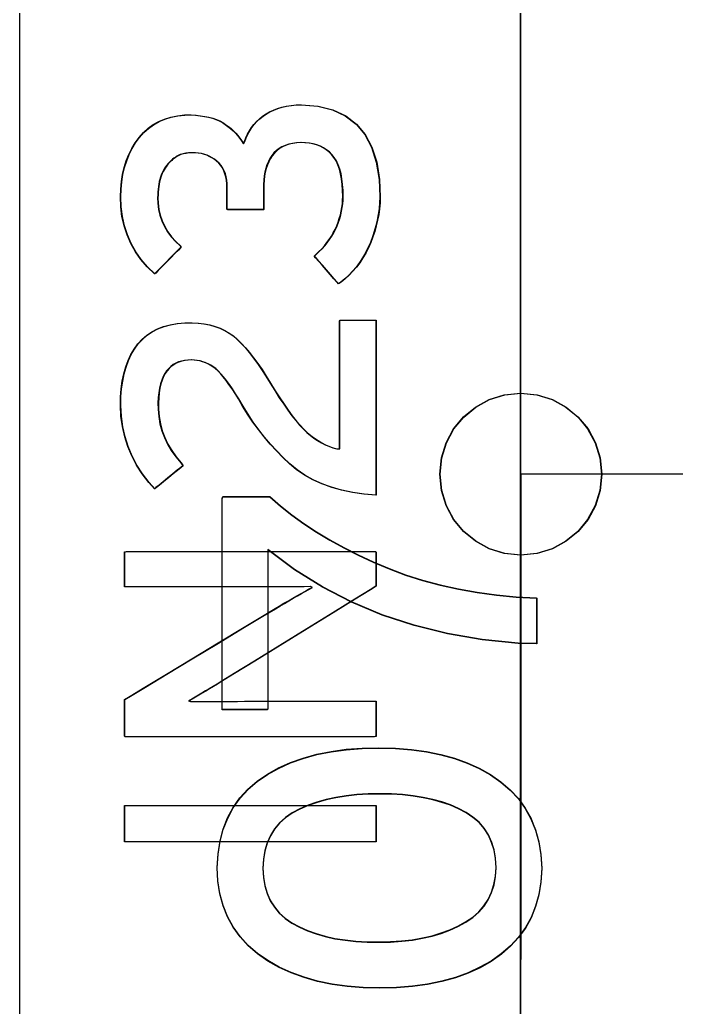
# Model space of a CAD drawing. Extents: x 1 to 47.7, y 0.2 to 35.
# Drawn here: x 34.5485 to 34.7533, y 17.871 to 18.1761 of the extents above; entities that cross this region are included whole.
import ezdxf

# ---------------------------------------------------------------- set-up
doc = ezdxf.new("R2010")
doc.units = 0
doc.header["$MEASUREMENT"] = 0
for name, color, linetype in [('5_1___24__TARGET_LEDS___12', 7, 'CONTINUOUS'), ('6_2___8__INDEPENDENT_INPUT', 7, 'CONTINUOUS'), ('6_3___8__OPTOISO_INDEPENDE', 7, 'CONTINUOUS'), ('6_4___24__OPTOISO_INDEPEND', 7, 'CONTINUOUS'), ('6_5___8__INDEPENDENT_INPUT', 7, 'CONTINUOUS'), ('6_6___8__INDEPENDENT_INPUT', 7, 'CONTINUOUS'), ('6_7___8__OPTOISO_INDEPENDE', 7, 'CONTINUOUS'), ('6_8___8__OPTOISO_INDEPENDE', 7, 'CONTINUOUS'), ('8_0_____DWG', 7, 'CONTINUOUS')]:
    doc.layers.add(name, color=color, linetype=linetype)

msp = doc.modelspace()

# ---------------------------------------------------------------- linework, layer by layer
at = {"layer": '5_1___24__TARGET_LEDS___12'}
for points in [[(34.7534, 18.03569), (34.70342, 18.03569), (34.70344, 18.33568)], [(34.7534, 17.7357), (34.70342, 17.7357), (34.70344, 18.03569)], [(34.65869, 17.92208), (34.58095, 17.92208), (34.58095, 17.93336), (34.65869, 17.93336), (34.65869, 17.92208)]]:
    msp.add_lwpolyline(points, dxfattribs=at)
for points in [[(34.63561, 18.14986), (34.64076, 18.14942), (34.6453, 18.14828), (34.64923, 18.14644), (34.65254, 18.1439), (34.65524, 18.14066), (34.65734, 18.13673), (34.65882, 18.13209), (34.65968, 18.12676), (34.65993, 18.12137), (34.65985, 18.11955), (34.65968, 18.11774), (34.65943, 18.11596), (34.6591, 18.11419), (34.65869, 18.11244), (34.6582, 18.11072), (34.65763, 18.10901), (34.65698, 18.10732), (34.65625, 18.10566), (34.65542, 18.10405), (34.65454, 18.10252), (34.65358, 18.10107), (34.65256, 18.09971), (34.65148, 18.09843), (34.65032, 18.09723), (34.6491, 18.09611), (34.64782, 18.09507), (34.647, 18.09457), (34.64653, 18.09512), (34.64567, 18.09611), (34.64454, 18.09739), (34.64329, 18.09883), (34.64204, 18.10027), (34.64091, 18.10155), (34.64005, 18.10254), (34.63958, 18.10308), (34.64009, 18.10362), (34.64104, 18.10449), (34.64193, 18.10538), (34.64276, 18.1063), (34.64353, 18.10725), (34.64425, 18.10823), (34.64491, 18.10924), (34.64552, 18.11028), (34.64607, 18.11135), (34.64656, 18.11246), (34.64699, 18.11358), (34.64737, 18.1147), (34.64769, 18.11582), (34.64795, 18.11695), (34.64816, 18.11808), (34.64831, 18.11921), (34.6484, 18.12035), (34.64844, 18.12149), (34.64841, 18.12335), (34.64829, 18.12521), (34.64808, 18.12694), (34.64778, 18.12853), (34.6474, 18.12999), (34.64692, 18.13131), (34.64636, 18.1325), (34.64571, 18.13356), (34.64497, 18.13448), (34.64418, 18.13527), (34.64333, 18.13596), (34.64241, 18.13655), (34.64141, 18.13706), (34.64035, 18.13746), (34.63922, 18.13778), (34.63802, 18.138), (34.63675, 18.13813), (34.63541, 18.13816), (34.6341, 18.13808), (34.63287, 18.1379), (34.63172, 18.13764), (34.63065, 18.13728), (34.62966, 18.13684), (34.62875, 18.1363), (34.62792, 18.13567), (34.62717, 18.13495), (34.62651, 18.13413), (34.62594, 18.13323), (34.62544, 18.13227), (34.62501, 18.13125), (34.62465, 18.13017), (34.62436, 18.12903), (34.62415, 18.12783), (34.624, 18.12658), (34.62393, 18.12526), (34.62391, 18.12444), (34.62391, 18.12399), (34.62391, 18.12319), (34.62391, 18.12213), (34.62391, 18.12096), (34.62391, 18.11979), (34.62391, 18.11874), (34.62391, 18.11793), (34.62391, 18.11749), (34.62378, 18.11744), (34.62298, 18.11744), (34.62161, 18.11744), (34.61989, 18.11744), (34.618, 18.11744), (34.61614, 18.11744), (34.6145, 18.11744), (34.61327, 18.11744), (34.61266, 18.11744), (34.61263, 18.11757), (34.61263, 18.11812), (34.61263, 18.119), (34.61263, 18.12008), (34.61263, 18.12125), (34.61263, 18.12239), (34.61263, 18.12337), (34.61263, 18.12407), (34.61263, 18.12438), (34.6126, 18.1254), (34.61249, 18.12652), (34.6123, 18.12758), (34.61202, 18.12856), (34.61166, 18.12947), (34.61122, 18.13032), (34.6107, 18.1311), (34.6101, 18.13181), (34.60942, 18.13245), (34.60871, 18.133), (34.60797, 18.13348), (34.60719, 18.1339), (34.60638, 18.13425), (34.60553, 18.13454), (34.60465, 18.13476), (34.60373, 18.13492), (34.60278, 18.13501), (34.60189, 18.13503), (34.6015, 18.13502), (34.60111, 18.135), (34.60071, 18.13496), (34.60031, 18.13491), (34.5999, 18.13485), (34.59949, 18.13478), (34.59907, 18.13469), (34.59865, 18.13458), (34.59822, 18.13445), (34.5978, 18.13427), (34.59739, 18.13406), (34.59698, 18.13383), (34.59658, 18.13358), (34.5962, 18.1333), (34.59582, 18.13301), (34.59546, 18.13268), (34.5951, 18.13234), (34.59474, 18.13197), (34.59438, 18.13158), (34.59403, 18.13116), (34.59369, 18.13072), (34.59338, 18.13024), (34.59308, 18.12974), (34.59279, 18.12921), (34.59253, 18.12866), (34.59228, 18.12808), (34.59205, 18.12746), (34.59186, 18.12679), (34.59169, 18.12608), (34.59155, 18.12534), (34.59143, 18.12456), (34.59133, 18.12375), (34.59127, 18.1229), (34.59122, 18.12202), (34.5912, 18.12109), (34.59126, 18.11943), (34.5915, 18.11754), (34.59192, 18.11571), (34.59252, 18.11395), (34.5933, 18.11226), (34.59427, 18.11063), (34.59541, 18.10906), (34.59673, 18.10756), (34.59823, 18.10613), (34.59824, 18.10571), (34.59752, 18.10498), (34.59644, 18.10388), (34.59513, 18.10255), (34.59374, 18.10114), (34.59242, 18.0998), (34.59129, 18.09865), (34.59051, 18.09786), (34.59022, 18.09757), (34.588, 18.09974), (34.58604, 18.10203), (34.58435, 18.10444), (34.58292, 18.10698), (34.58175, 18.10963), (34.58084, 18.11241), (34.5802, 18.1153), (34.57981, 18.11832), (34.5797, 18.12135), (34.57979, 18.12377), (34.58002, 18.12609), (34.58038, 18.12832), (34.58088, 18.13046), (34.58153, 18.13251), (34.58231, 18.13445), (34.58323, 18.13631), (34.58428, 18.13807), (34.58548, 18.13974), (34.58682, 18.14125), (34.58827, 18.14257), (34.58984, 18.14371), (34.59154, 18.14467), (34.59335, 18.14545), (34.59529, 18.14604), (34.59734, 18.14646), (34.59952, 18.14669), (34.60148, 18.14672), (34.60296, 18.14663), (34.60437, 18.14648), (34.60571, 18.14627), (34.60696, 18.146), (34.60814, 18.14568), (34.60925, 18.1453), (34.61028, 18.14486), (34.61123, 18.14436), (34.61212, 18.14379), (34.61297, 18.14317), (34.61377, 18.14252), (34.61453, 18.14183), (34.61524, 18.1411), (34.61591, 18.14034), (34.61654, 18.13954), (34.61712, 18.13871), (34.61765, 18.13784), (34.61805, 18.13846), (34.61848, 18.13964), (34.61899, 18.14076), (34.61957, 18.14182), (34.62024, 18.14283), (34.62098, 18.14378), (34.6218, 18.14467), (34.6227, 18.14551), (34.62369, 18.1463), (34.62472, 18.14702), (34.62582, 18.14767), (34.627, 18.14823), (34.62825, 18.14871), (34.62957, 18.14911), (34.63097, 18.14942), (34.63244, 18.14965), (34.63399, 18.1498)], [(34.65869, 18.02923), (34.65496, 18.02955), (34.65142, 18.03006), (34.64808, 18.03076), (34.64492, 18.03165), (34.64195, 18.03272), (34.63918, 18.03399), (34.63659, 18.03544), (34.63419, 18.03708), (34.63199, 18.03891), (34.62992, 18.04086), (34.62792, 18.04289), (34.62599, 18.045), (34.62414, 18.04719), (34.62237, 18.04946), (34.62067, 18.05182), (34.61904, 18.05425), (34.61749, 18.05677), (34.6162, 18.05896), (34.61519, 18.06059), (34.61422, 18.06208), (34.61328, 18.06345), (34.61237, 18.06468), (34.61149, 18.06579), (34.61064, 18.06677), (34.60983, 18.06761), (34.60905, 18.06833), (34.60828, 18.0689), (34.60749, 18.06939), (34.60669, 18.06981), (34.60588, 18.07017), (34.60505, 18.07047), (34.60421, 18.0707), (34.60336, 18.07087), (34.60249, 18.07097), (34.60161, 18.07101), (34.60056, 18.07098), (34.59955, 18.07086), (34.59859, 18.07066), (34.59769, 18.07037), (34.59685, 18.07), (34.59606, 18.06954), (34.59532, 18.069), (34.59464, 18.06838), (34.59401, 18.06766), (34.59342, 18.06681), (34.5929, 18.06585), (34.59246, 18.06478), (34.59209, 18.06359), (34.59179, 18.06229), (34.59156, 18.06088), (34.59141, 18.05935), (34.59132, 18.05771), (34.59133, 18.05579), (34.59154, 18.05351), (34.59194, 18.0513), (34.59253, 18.04914), (34.5933, 18.04703), (34.59427, 18.04499), (34.59544, 18.043), (34.59679, 18.04107), (34.59833, 18.03919), (34.59898, 18.03829), (34.59834, 18.03778), (34.59727, 18.0369), (34.5959, 18.03579), (34.5944, 18.03457), (34.59293, 18.03337), (34.59164, 18.03233), (34.59069, 18.03156), (34.59024, 18.03119), (34.58848, 18.03315), (34.58646, 18.03578), (34.58471, 18.0385), (34.58322, 18.04133), (34.58199, 18.04425), (34.58103, 18.04727), (34.58032, 18.05039), (34.57988, 18.0536), (34.5797, 18.05692), (34.57976, 18.05957), (34.57996, 18.06208), (34.58029, 18.06447), (34.58076, 18.06672), (34.58135, 18.06883), (34.58208, 18.07081), (34.58294, 18.07266), (34.58393, 18.07437), (34.58507, 18.07596), (34.58639, 18.07738), (34.58785, 18.07862), (34.58945, 18.0797), (34.59119, 18.0806), (34.59307, 18.08132), (34.5951, 18.08187), (34.59727, 18.08225), (34.59958, 18.08246), (34.6018, 18.08249), (34.60369, 18.08238), (34.6055, 18.08216), (34.60723, 18.08182), (34.60886, 18.08137), (34.61041, 18.0808), (34.61187, 18.08012), (34.61324, 18.07933), (34.61453, 18.07842), (34.61575, 18.07736), (34.61698, 18.07614), (34.61823, 18.0748), (34.61949, 18.07331), (34.62077, 18.07169), (34.62206, 18.06993), (34.62337, 18.06804), (34.62469, 18.06601), (34.62603, 18.06384), (34.62745, 18.06152), (34.62883, 18.05934), (34.63018, 18.05732), (34.63148, 18.05547), (34.63273, 18.05377), (34.63395, 18.05224), (34.63512, 18.05088), (34.63624, 18.04967), (34.63733, 18.04862), (34.63843, 18.04769), (34.63954, 18.04685), (34.64068, 18.04609), (34.64183, 18.04541), (34.64299, 18.04482), (34.64418, 18.04431), (34.64537, 18.04389), (34.64659, 18.04355), (34.64741, 18.04354), (34.64741, 18.04586), (34.64741, 18.05033), (34.64741, 18.05626), (34.64741, 18.06294), (34.64741, 18.06966), (34.64741, 18.07571), (34.64741, 18.08038), (34.64741, 18.08297), (34.64754, 18.08327), (34.64834, 18.08327), (34.64972, 18.08327), (34.65146, 18.08327), (34.65337, 18.08327), (34.65525, 18.08327), (34.65689, 18.08327), (34.6581, 18.08327), (34.65867, 18.08327), (34.65869, 18.08207), (34.65869, 18.07751), (34.65869, 18.07046), (34.65869, 18.06185), (34.65869, 18.05267), (34.65869, 18.04385), (34.65869, 18.03637), (34.65869, 18.03117)], [(34.70342, 18.0607), (34.70846, 18.06019), (34.71315, 18.05874), (34.7174, 18.05643), (34.7211, 18.05338), (34.72415, 18.04968), (34.72646, 18.04543), (34.72791, 18.04075), (34.72842, 18.03572), (34.72791, 18.03067), (34.72646, 18.02597), (34.72415, 18.02172), (34.7211, 18.01802), (34.7174, 18.01497), (34.71315, 18.01267), (34.70846, 18.01121), (34.70342, 18.01071), (34.69838, 18.01121), (34.69369, 18.01267), (34.68945, 18.01497), (34.68575, 18.01802), (34.68269, 18.02172), (34.68039, 18.02597), (34.67893, 18.03067), (34.67843, 18.03572), (34.67893, 18.04075), (34.68039, 18.04543), (34.68269, 18.04968), (34.68575, 18.05338), (34.68945, 18.05643), (34.69369, 18.05874), (34.69838, 18.06019)], [(34.65869, 18.00107), (34.65691, 17.99998), (34.65217, 17.99705), (34.64533, 17.99285), (34.6373, 17.9879), (34.62895, 17.98277), (34.62118, 17.97798), (34.61485, 17.97408), (34.61086, 17.97163), (34.60958, 17.97084), (34.60836, 17.97011), (34.60717, 17.9694), (34.60602, 17.96872), (34.6049, 17.96806), (34.60382, 17.96742), (34.60278, 17.96681), (34.60177, 17.96622), (34.60079, 17.96566), (34.60142, 17.96543), (34.60329, 17.96543), (34.60522, 17.96543), (34.60721, 17.96544), (34.60926, 17.96545), (34.61137, 17.96547), (34.61353, 17.96548), (34.61576, 17.96551), (34.61805, 17.96553), (34.61947, 17.96554), (34.62309, 17.96554), (34.62854, 17.96554), (34.63508, 17.96554), (34.64199, 17.96554), (34.64853, 17.96554), (34.65398, 17.96554), (34.6576, 17.96554), (34.65869, 17.96553), (34.65869, 17.96502), (34.65869, 17.96387), (34.65869, 17.96229), (34.65869, 17.96046), (34.65869, 17.95859), (34.65869, 17.95688), (34.65869, 17.95552), (34.65869, 17.95471), (34.65815, 17.95458), (34.65311, 17.95458), (34.64394, 17.95458), (34.63206, 17.95458), (34.61886, 17.95458), (34.60577, 17.95458), (34.59419, 17.95458), (34.58552, 17.95458), (34.58119, 17.95458), (34.58095, 17.9548), (34.58095, 17.95574), (34.58095, 17.95723), (34.58095, 17.95907), (34.58095, 17.96104), (34.58095, 17.96294), (34.58095, 17.96455), (34.58095, 17.96567), (34.58095, 17.96609), (34.58268, 17.96714), (34.5873, 17.96992), (34.59395, 17.97393), (34.60176, 17.97865), (34.60989, 17.98354), (34.61746, 17.98811), (34.62362, 17.99182), (34.6275, 17.99416), (34.62883, 17.99496), (34.63027, 17.9958), (34.63166, 17.99661), (34.633, 17.99738), (34.63429, 17.99812), (34.63554, 17.99882), (34.63673, 17.99949), (34.63787, 18.00012), (34.63896, 18.00072), (34.63834, 18.00096), (34.63642, 18.00093), (34.63443, 18.00091), (34.6324, 18.0009), (34.63031, 18.00088), (34.62816, 18.00087), (34.62596, 18.00087), (34.62371, 18.00086), (34.6214, 18.00086), (34.61998, 18.00086), (34.61638, 18.00086), (34.61096, 18.00086), (34.60444, 18.00086), (34.59757, 18.00086), (34.59106, 18.00086), (34.58564, 18.00086), (34.58203, 18.00086), (34.58095, 18.00087), (34.58095, 18.00138), (34.58095, 18.00252), (34.58095, 18.00411), (34.58095, 18.00593), (34.58095, 18.0078), (34.58095, 18.00951), (34.58095, 18.01087), (34.58095, 18.01167), (34.58149, 18.01181), (34.58653, 18.01181), (34.5957, 18.01181), (34.60758, 18.01181), (34.62077, 18.01181), (34.63387, 18.01181), (34.64545, 18.01181), (34.65411, 18.01181), (34.65845, 18.01181), (34.65869, 18.0116), (34.65869, 18.01072), (34.65869, 18.00933), (34.65869, 18.00762), (34.65869, 18.00578), (34.65869, 18.00401), (34.65869, 18.00251), (34.65869, 18.00146)]]:
    msp.add_lwpolyline(points, close=True, dxfattribs=at)
at = {"layer": '6_2___8__INDEPENDENT_INPUT'}
for points in [[(34.62579, 18.02882), (34.62911, 18.02595), (34.63262, 18.02318), (34.63632, 18.02051), (34.64022, 18.01794), (34.64432, 18.01546), (34.6486, 18.01309), (34.65309, 18.01081), (34.65776, 18.00862), (34.66265, 18.00654), (34.66773, 18.00464), (34.673, 18.00296), (34.67844, 18.0015), (34.68405, 18.00026), (34.68984, 17.99923), (34.6958, 17.99843), (34.70194, 17.99784), (34.70825, 17.99746), (34.70825, 17.99692), (34.70825, 17.99547), (34.70825, 17.9934), (34.70825, 17.99098), (34.70825, 17.98849), (34.70825, 17.9862), (34.70825, 17.98441), (34.70825, 17.98338), (34.70254, 17.98353), (34.69141, 17.98466), (34.68071, 17.98649), (34.67041, 17.98904), (34.66054, 17.99229), (34.65107, 17.99625), (34.64202, 18.00092), (34.63339, 18.00631), (34.62518, 18.0124), (34.62518, 18.01051), (34.62518, 18.00549), (34.62518, 17.9983), (34.62518, 17.9899), (34.62518, 17.98126), (34.62518, 17.97335), (34.62518, 17.96712), (34.62518, 17.96355), (34.62504, 17.96305), (34.62401, 17.96305), (34.62223, 17.96305), (34.61997, 17.96305), (34.6175, 17.96305), (34.6151, 17.96305), (34.61305, 17.96305), (34.61161, 17.96305), (34.61107, 17.96305), (34.61107, 17.96557), (34.61107, 17.97226), (34.61107, 17.98185), (34.61107, 17.99304), (34.61107, 18.00455), (34.61107, 18.0151), (34.61107, 18.0234), (34.61107, 18.02817), (34.61122, 18.02882), (34.61228, 18.02882), (34.61414, 18.02882), (34.6165, 18.02882), (34.61908, 18.02882), (34.62158, 18.02882), (34.62373, 18.02882), (34.62522, 18.02882)], [(34.65949, 17.95121), (34.66464, 17.95108), (34.66955, 17.95069), (34.67422, 17.95004), (34.67865, 17.94913), (34.68284, 17.94796), (34.68679, 17.94653), (34.69051, 17.94484), (34.69399, 17.94289), (34.69722, 17.94067), (34.7001, 17.9382), (34.70261, 17.93548), (34.70474, 17.93251), (34.7065, 17.92929), (34.70789, 17.92583), (34.7089, 17.92212), (34.70954, 17.91816), (34.70981, 17.91395), (34.70955, 17.9098), (34.70891, 17.90588), (34.70791, 17.90221), (34.70653, 17.89878), (34.70479, 17.8956), (34.70267, 17.89266), (34.70019, 17.88996), (34.69734, 17.8875), (34.69416, 17.88529), (34.69073, 17.88334), (34.68706, 17.88165), (34.68313, 17.88022), (34.67896, 17.87905), (34.67454, 17.87814), (34.66986, 17.87749), (34.66494, 17.8771), (34.65976, 17.87697), (34.6546, 17.8771), (34.64968, 17.87749), (34.645, 17.87815), (34.64056, 17.87908), (34.63636, 17.88026), (34.6324, 17.88171), (34.62868, 17.88342), (34.6252, 17.8854), (34.62196, 17.88764), (34.61907, 17.89012), (34.61656, 17.89285), (34.61444, 17.89581), (34.61269, 17.89901), (34.61132, 17.90246), (34.61034, 17.90614), (34.60973, 17.91006), (34.60951, 17.91423), (34.60976, 17.91843), (34.61038, 17.92238), (34.61136, 17.92608), (34.61272, 17.92953), (34.61445, 17.93273), (34.61655, 17.93567), (34.61902, 17.93837), (34.62186, 17.94082), (34.62504, 17.94301), (34.62848, 17.94493), (34.63217, 17.94659), (34.6361, 17.94801), (34.64028, 17.94916), (34.64471, 17.95006), (34.64939, 17.9507), (34.65432, 17.95108)], [(34.65976, 17.93698), (34.65614, 17.93691), (34.65268, 17.93669), (34.64936, 17.93633), (34.6462, 17.93582), (34.6432, 17.93517), (34.64034, 17.93436), (34.63764, 17.93342), (34.63509, 17.93232), (34.63271, 17.93106), (34.63061, 17.9296), (34.62878, 17.92795), (34.62722, 17.9261), (34.62595, 17.92405), (34.62495, 17.92182), (34.62423, 17.91939), (34.62378, 17.91677), (34.62362, 17.91395), (34.62378, 17.91119), (34.62422, 17.90861), (34.62493, 17.90622), (34.62592, 17.90402), (34.62718, 17.90201), (34.62871, 17.90018), (34.63052, 17.89855), (34.63259, 17.89711), (34.63492, 17.89584), (34.63742, 17.89473), (34.64009, 17.89376), (34.64291, 17.89295), (34.6459, 17.89229), (34.64905, 17.89179), (34.65237, 17.89144), (34.65585, 17.89124), (34.65949, 17.89119), (34.66309, 17.89127), (34.66653, 17.8915), (34.66982, 17.89188), (34.67295, 17.89242), (34.67593, 17.89311), (34.67875, 17.89395), (34.68141, 17.89494), (34.68392, 17.89609), (34.68631, 17.89737), (34.68848, 17.89883), (34.69037, 17.90048), (34.69198, 17.9023), (34.6933, 17.90432), (34.69433, 17.90652), (34.69507, 17.9089), (34.69553, 17.91147), (34.69571, 17.91423), (34.69554, 17.91704), (34.69508, 17.91965), (34.69435, 17.92207), (34.69333, 17.92429), (34.69203, 17.92632), (34.69044, 17.92815), (34.68858, 17.92978), (34.68643, 17.93121), (34.68407, 17.93244), (34.68159, 17.93351), (34.67895, 17.93443), (34.67615, 17.93521), (34.6732, 17.93585), (34.67008, 17.93635), (34.6668, 17.9367), (34.66336, 17.93691)]]:
    msp.add_lwpolyline(points, close=True, dxfattribs=at)
at = {"layer": '6_3___8__OPTOISO_INDEPENDE'}
for points in [[(34.62579, 18.02882), (34.62911, 18.02595), (34.63262, 18.02318), (34.63632, 18.02051), (34.64022, 18.01794), (34.64432, 18.01546), (34.6486, 18.01309), (34.65309, 18.01081), (34.65776, 18.00862), (34.66265, 18.00654), (34.66773, 18.00464), (34.673, 18.00296), (34.67844, 18.0015), (34.68405, 18.00026), (34.68984, 17.99923), (34.6958, 17.99843), (34.70194, 17.99784), (34.70825, 17.99746), (34.70825, 17.99692), (34.70825, 17.99547), (34.70825, 17.9934), (34.70825, 17.99098), (34.70825, 17.98849), (34.70825, 17.9862), (34.70825, 17.98441), (34.70825, 17.98338), (34.70254, 17.98353), (34.69141, 17.98466), (34.68071, 17.98649), (34.67041, 17.98904), (34.66054, 17.99229), (34.65107, 17.99625), (34.64202, 18.00092), (34.63339, 18.00631), (34.62518, 18.0124), (34.62518, 18.01051), (34.62518, 18.00549), (34.62518, 17.9983), (34.62518, 17.9899), (34.62518, 17.98126), (34.62518, 17.97335), (34.62518, 17.96712), (34.62518, 17.96355), (34.62504, 17.96305), (34.62401, 17.96305), (34.62223, 17.96305), (34.61997, 17.96305), (34.6175, 17.96305), (34.6151, 17.96305), (34.61305, 17.96305), (34.61161, 17.96305), (34.61107, 17.96305), (34.61107, 17.96557), (34.61107, 17.97226), (34.61107, 17.98185), (34.61107, 17.99304), (34.61107, 18.00455), (34.61107, 18.0151), (34.61107, 18.0234), (34.61107, 18.02817), (34.61122, 18.02882), (34.61228, 18.02882), (34.61414, 18.02882), (34.6165, 18.02882), (34.61908, 18.02882), (34.62158, 18.02882), (34.62373, 18.02882), (34.62522, 18.02882)], [(34.65949, 17.95121), (34.66464, 17.95108), (34.66955, 17.95069), (34.67422, 17.95004), (34.67865, 17.94913), (34.68284, 17.94796), (34.68679, 17.94653), (34.69051, 17.94484), (34.69399, 17.94289), (34.69722, 17.94067), (34.7001, 17.9382), (34.70261, 17.93548), (34.70474, 17.93251), (34.7065, 17.92929), (34.70789, 17.92583), (34.7089, 17.92212), (34.70954, 17.91816), (34.70981, 17.91395), (34.70955, 17.9098), (34.70891, 17.90588), (34.70791, 17.90221), (34.70653, 17.89878), (34.70479, 17.8956), (34.70267, 17.89266), (34.70019, 17.88996), (34.69734, 17.8875), (34.69416, 17.88529), (34.69073, 17.88334), (34.68706, 17.88165), (34.68313, 17.88022), (34.67896, 17.87905), (34.67454, 17.87814), (34.66986, 17.87749), (34.66494, 17.8771), (34.65976, 17.87697), (34.6546, 17.8771), (34.64968, 17.87749), (34.645, 17.87815), (34.64056, 17.87908), (34.63636, 17.88026), (34.6324, 17.88171), (34.62868, 17.88342), (34.6252, 17.8854), (34.62196, 17.88764), (34.61907, 17.89012), (34.61656, 17.89285), (34.61444, 17.89581), (34.61269, 17.89901), (34.61132, 17.90246), (34.61034, 17.90614), (34.60973, 17.91006), (34.60951, 17.91423), (34.60976, 17.91843), (34.61038, 17.92238), (34.61136, 17.92608), (34.61272, 17.92953), (34.61445, 17.93273), (34.61655, 17.93567), (34.61902, 17.93837), (34.62186, 17.94082), (34.62504, 17.94301), (34.62848, 17.94493), (34.63217, 17.94659), (34.6361, 17.94801), (34.64028, 17.94916), (34.64471, 17.95006), (34.64939, 17.9507), (34.65432, 17.95108)], [(34.65976, 17.93698), (34.65614, 17.93691), (34.65268, 17.93669), (34.64936, 17.93633), (34.6462, 17.93582), (34.6432, 17.93517), (34.64034, 17.93436), (34.63764, 17.93342), (34.63509, 17.93232), (34.63271, 17.93106), (34.63061, 17.9296), (34.62878, 17.92795), (34.62722, 17.9261), (34.62595, 17.92405), (34.62495, 17.92182), (34.62423, 17.91939), (34.62378, 17.91677), (34.62362, 17.91395), (34.62378, 17.91119), (34.62422, 17.90861), (34.62493, 17.90622), (34.62592, 17.90402), (34.62718, 17.90201), (34.62871, 17.90018), (34.63052, 17.89855), (34.63259, 17.89711), (34.63492, 17.89584), (34.63742, 17.89473), (34.64009, 17.89376), (34.64291, 17.89295), (34.6459, 17.89229), (34.64905, 17.89179), (34.65237, 17.89144), (34.65585, 17.89124), (34.65949, 17.89119), (34.66309, 17.89127), (34.66653, 17.8915), (34.66982, 17.89188), (34.67295, 17.89242), (34.67593, 17.89311), (34.67875, 17.89395), (34.68141, 17.89494), (34.68392, 17.89609), (34.68631, 17.89737), (34.68848, 17.89883), (34.69037, 17.90048), (34.69198, 17.9023), (34.6933, 17.90432), (34.69433, 17.90652), (34.69507, 17.9089), (34.69553, 17.91147), (34.69571, 17.91423), (34.69554, 17.91704), (34.69508, 17.91965), (34.69435, 17.92207), (34.69333, 17.92429), (34.69203, 17.92632), (34.69044, 17.92815), (34.68858, 17.92978), (34.68643, 17.93121), (34.68407, 17.93244), (34.68159, 17.93351), (34.67895, 17.93443), (34.67615, 17.93521), (34.6732, 17.93585), (34.67008, 17.93635), (34.6668, 17.9367), (34.66336, 17.93691)]]:
    msp.add_lwpolyline(points, close=True, dxfattribs=at)
at = {"layer": '6_4___24__OPTOISO_INDEPEND'}
for points in [[(34.75327, 18.0357), (34.70329, 18.0357), (34.70331, 18.3357)], [(34.75327, 17.73571), (34.70329, 17.73571), (34.70331, 18.0357)], [(34.65857, 17.92209), (34.58082, 17.92209), (34.58082, 17.93338), (34.65857, 17.93338), (34.65857, 17.92209)]]:
    msp.add_lwpolyline(points, dxfattribs=at)
for points in [[(34.63548, 18.14988), (34.64064, 18.14943), (34.64518, 18.14829), (34.6491, 18.14645), (34.65242, 18.14391), (34.65512, 18.14068), (34.65721, 18.13674), (34.65869, 18.13211), (34.65956, 18.12678), (34.65981, 18.12139), (34.65972, 18.11956), (34.65955, 18.11776), (34.65931, 18.11597), (34.65898, 18.1142), (34.65857, 18.11246), (34.65808, 18.11073), (34.65751, 18.10902), (34.65686, 18.10734), (34.65612, 18.10567), (34.6553, 18.10406), (34.65442, 18.10253), (34.65346, 18.10109), (34.65244, 18.09972), (34.65135, 18.09844), (34.6502, 18.09724), (34.64898, 18.09612), (34.6477, 18.09509), (34.64688, 18.09459), (34.64641, 18.09513), (34.64554, 18.09612), (34.64442, 18.09741), (34.64317, 18.09884), (34.64191, 18.10028), (34.64079, 18.10157), (34.63993, 18.10256), (34.63946, 18.1031), (34.63997, 18.10364), (34.64091, 18.1045), (34.6418, 18.10539), (34.64263, 18.10631), (34.64341, 18.10726), (34.64413, 18.10824), (34.64479, 18.10925), (34.64539, 18.11029), (34.64594, 18.11136), (34.64644, 18.11247), (34.64687, 18.11359), (34.64725, 18.11471), (34.64757, 18.11584), (34.64783, 18.11697), (34.64804, 18.1181), (34.64819, 18.11923), (34.64828, 18.12036), (34.64831, 18.1215), (34.64828, 18.12337), (34.64816, 18.12523), (34.64796, 18.12695), (34.64766, 18.12855), (34.64727, 18.13), (34.6468, 18.13133), (34.64624, 18.13252), (34.64558, 18.13357), (34.64484, 18.13449), (34.64406, 18.13528), (34.64321, 18.13597), (34.64228, 18.13657), (34.64129, 18.13707), (34.64023, 18.13748), (34.6391, 18.13779), (34.6379, 18.13801), (34.63663, 18.13814), (34.63529, 18.13817), (34.63398, 18.13809), (34.63275, 18.13792), (34.6316, 18.13765), (34.63052, 18.1373), (34.62953, 18.13685), (34.62863, 18.13631), (34.6278, 18.13568), (34.62705, 18.13496), (34.62638, 18.13415), (34.62581, 18.13324), (34.62532, 18.13228), (34.62489, 18.13126), (34.62453, 18.13018), (34.62424, 18.12904), (34.62403, 18.12785), (34.62388, 18.12659), (34.6238, 18.12528), (34.62379, 18.12445), (34.62379, 18.12401), (34.62379, 18.1232), (34.62379, 18.12215), (34.62379, 18.12098), (34.62379, 18.1198), (34.62379, 18.11875), (34.62379, 18.11794), (34.62379, 18.1175), (34.62366, 18.11745), (34.62285, 18.11745), (34.62149, 18.11745), (34.61977, 18.11745), (34.61788, 18.11745), (34.61601, 18.11745), (34.61437, 18.11745), (34.61315, 18.11745), (34.61254, 18.11745), (34.61251, 18.11758), (34.61251, 18.11813), (34.61251, 18.11901), (34.61251, 18.12009), (34.61251, 18.12126), (34.61251, 18.1224), (34.61251, 18.12338), (34.61251, 18.12409), (34.61251, 18.1244), (34.61248, 18.12542), (34.61237, 18.12654), (34.61217, 18.12759), (34.6119, 18.12857), (34.61154, 18.12949), (34.6111, 18.13033), (34.61058, 18.13111), (34.60998, 18.13182), (34.60929, 18.13246), (34.60859, 18.13301), (34.60785, 18.13349), (34.60707, 18.13391), (34.60626, 18.13427), (34.60541, 18.13455), (34.60453, 18.13477), (34.60361, 18.13493), (34.60266, 18.13502), (34.60177, 18.13504), (34.60138, 18.13503), (34.60099, 18.13501), (34.60059, 18.13498), (34.60019, 18.13493), (34.59978, 18.13487), (34.59937, 18.13479), (34.59895, 18.1347), (34.59853, 18.1346), (34.5981, 18.13447), (34.59768, 18.13428), (34.59726, 18.13408), (34.59686, 18.13385), (34.59646, 18.13359), (34.59608, 18.13332), (34.5957, 18.13302), (34.59533, 18.1327), (34.59498, 18.13235), (34.59462, 18.13199), (34.59425, 18.1316), (34.5939, 18.13118), (34.59357, 18.13073), (34.59325, 18.13026), (34.59296, 18.12976), (34.59267, 18.12923), (34.59241, 18.12867), (34.59216, 18.12809), (34.59193, 18.12747), (34.59174, 18.1268), (34.59157, 18.1261), (34.59143, 18.12536), (34.59131, 18.12458), (34.59121, 18.12376), (34.59114, 18.12291), (34.5911, 18.12203), (34.59108, 18.12111), (34.59114, 18.11944), (34.59138, 18.11755), (34.5918, 18.11572), (34.5924, 18.11396), (34.59318, 18.11227), (34.59414, 18.11064), (34.59528, 18.10908), (34.5966, 18.10758), (34.59811, 18.10614), (34.59812, 18.10572), (34.5974, 18.10499), (34.59632, 18.10389), (34.59501, 18.10257), (34.59362, 18.10116), (34.5923, 18.09981), (34.59117, 18.09867), (34.59039, 18.09788), (34.5901, 18.09758), (34.58788, 18.09975), (34.58592, 18.10205), (34.58423, 18.10446), (34.58279, 18.10699), (34.58162, 18.10965), (34.58072, 18.11242), (34.58007, 18.11532), (34.57969, 18.11833), (34.57958, 18.12137), (34.57967, 18.12378), (34.57989, 18.12611), (34.58026, 18.12834), (34.58076, 18.13048), (34.5814, 18.13252), (34.58218, 18.13447), (34.5831, 18.13632), (34.58416, 18.13809), (34.58536, 18.13975), (34.5867, 18.14126), (34.58815, 18.14258), (34.58972, 18.14372), (34.59142, 18.14468), (34.59323, 18.14546), (34.59516, 18.14606), (34.59722, 18.14647), (34.5994, 18.1467), (34.60135, 18.14673), (34.60284, 18.14664), (34.60425, 18.14649), (34.60558, 18.14628), (34.60684, 18.14602), (34.60802, 18.14569), (34.60913, 18.14531), (34.61015, 18.14487), (34.61111, 18.14437), (34.612, 18.1438), (34.61284, 18.14318), (34.61365, 18.14253), (34.61441, 18.14184), (34.61512, 18.14112), (34.61579, 18.14036), (34.61641, 18.13956), (34.617, 18.13873), (34.61753, 18.13786), (34.61793, 18.13848), (34.61836, 18.13965), (34.61886, 18.14077), (34.61945, 18.14184), (34.62011, 18.14284), (34.62085, 18.14379), (34.62167, 18.14469), (34.62257, 18.14553), (34.62355, 18.14631), (34.62459, 18.14704), (34.62569, 18.14768), (34.62687, 18.14824), (34.62813, 18.14872), (34.62945, 18.14912), (34.63085, 18.14943), (34.63232, 18.14966), (34.63387, 18.14981)], [(34.65857, 18.02924), (34.65484, 18.02957), (34.6513, 18.03008), (34.64796, 18.03078), (34.6448, 18.03166), (34.64183, 18.03274), (34.63906, 18.034), (34.63647, 18.03545), (34.63407, 18.03709), (34.63187, 18.03892), (34.62979, 18.04087), (34.62779, 18.0429), (34.62587, 18.04501), (34.62402, 18.04721), (34.62225, 18.04948), (34.62055, 18.05183), (34.61892, 18.05427), (34.61737, 18.05678), (34.61608, 18.05898), (34.61507, 18.0606), (34.6141, 18.06209), (34.61315, 18.06346), (34.61224, 18.0647), (34.61137, 18.0658), (34.61052, 18.06678), (34.60971, 18.06763), (34.60892, 18.06835), (34.60815, 18.06892), (34.60737, 18.0694), (34.60657, 18.06983), (34.60576, 18.07019), (34.60493, 18.07048), (34.60409, 18.07071), (34.60324, 18.07088), (34.60237, 18.07098), (34.60149, 18.07102), (34.60044, 18.07099), (34.59943, 18.07087), (34.59847, 18.07067), (34.59757, 18.07039), (34.59672, 18.07001), (34.59593, 18.06956), (34.5952, 18.06902), (34.59451, 18.06839), (34.59388, 18.06768), (34.5933, 18.06683), (34.59278, 18.06587), (34.59234, 18.06479), (34.59197, 18.06361), (34.59167, 18.06231), (34.59144, 18.06089), (34.59129, 18.05937), (34.5912, 18.05773), (34.59121, 18.0558), (34.59142, 18.05353), (34.59182, 18.05131), (34.5924, 18.04915), (34.59318, 18.04705), (34.59415, 18.045), (34.59531, 18.04301), (34.59667, 18.04108), (34.59821, 18.03921), (34.59886, 18.03831), (34.59822, 18.03779), (34.59714, 18.03692), (34.59578, 18.0358), (34.59428, 18.03459), (34.59281, 18.03339), (34.59152, 18.03234), (34.59057, 18.03157), (34.59012, 18.0312), (34.58835, 18.03316), (34.58634, 18.03579), (34.58459, 18.03852), (34.5831, 18.04134), (34.58187, 18.04426), (34.5809, 18.04728), (34.5802, 18.0504), (34.57976, 18.05362), (34.57958, 18.05693), (34.57964, 18.05958), (34.57984, 18.0621), (34.58017, 18.06448), (34.58063, 18.06673), (34.58123, 18.06884), (34.58196, 18.07083), (34.58282, 18.07267), (34.58381, 18.07439), (34.58495, 18.07597), (34.58627, 18.07739), (34.58772, 18.07864), (34.58932, 18.07971), (34.59107, 18.08061), (34.59295, 18.08133), (34.59498, 18.08189), (34.59715, 18.08227), (34.59946, 18.08247), (34.60167, 18.0825), (34.60357, 18.08239), (34.60538, 18.08217), (34.60711, 18.08183), (34.60874, 18.08138), (34.61029, 18.08082), (34.61175, 18.08014), (34.61312, 18.07934), (34.61441, 18.07843), (34.61563, 18.07737), (34.61686, 18.07616), (34.61811, 18.07481), (34.61937, 18.07332), (34.62064, 18.0717), (34.62194, 18.06995), (34.62325, 18.06805), (34.62457, 18.06602), (34.62591, 18.06385), (34.62733, 18.06153), (34.62871, 18.05935), (34.63006, 18.05734), (34.63135, 18.05548), (34.63261, 18.05379), (34.63382, 18.05226), (34.63499, 18.05089), (34.63612, 18.04968), (34.63721, 18.04864), (34.63831, 18.04771), (34.63942, 18.04686), (34.64055, 18.0461), (34.6417, 18.04542), (34.64287, 18.04483), (34.64405, 18.04433), (34.64525, 18.0439), (34.64646, 18.04357), (34.64728, 18.04356), (34.64728, 18.04587), (34.64728, 18.05035), (34.64728, 18.05628), (34.64728, 18.06296), (34.64728, 18.06967), (34.64728, 18.07572), (34.64728, 18.08039), (34.64728, 18.08298), (34.64741, 18.08328), (34.64822, 18.08328), (34.6496, 18.08328), (34.65134, 18.08328), (34.65325, 18.08328), (34.65512, 18.08328), (34.65677, 18.08328), (34.65797, 18.08328), (34.65855, 18.08328), (34.65857, 18.08208), (34.65857, 18.07753), (34.65857, 18.07047), (34.65857, 18.06187), (34.65857, 18.05268), (34.65857, 18.04386), (34.65857, 18.03638), (34.65857, 18.03119)], [(34.70329, 18.06071), (34.70833, 18.06021), (34.71302, 18.05875), (34.71727, 18.05644), (34.72097, 18.05339), (34.72402, 18.04969), (34.72633, 18.04545), (34.72778, 18.04076), (34.72829, 18.03573), (34.72778, 18.03068), (34.72633, 18.02599), (34.72402, 18.02174), (34.72097, 18.01804), (34.71727, 18.01499), (34.71302, 18.01268), (34.70833, 18.01123), (34.70329, 18.01072), (34.69825, 18.01123), (34.69356, 18.01268), (34.68932, 18.01499), (34.68562, 18.01804), (34.68256, 18.02174), (34.68026, 18.02599), (34.6788, 18.03068), (34.6783, 18.03573), (34.6788, 18.04076), (34.68026, 18.04545), (34.68256, 18.04969), (34.68562, 18.05339), (34.68932, 18.05644), (34.69356, 18.05875), (34.69825, 18.06021)], [(34.65857, 18.00109), (34.65679, 17.99999), (34.65204, 17.99707), (34.64521, 17.99286), (34.63718, 17.98792), (34.62883, 17.98278), (34.62105, 17.97799), (34.61473, 17.9741), (34.61074, 17.97164), (34.60945, 17.97086), (34.60823, 17.97012), (34.60705, 17.96942), (34.6059, 17.96873), (34.60478, 17.96807), (34.6037, 17.96744), (34.60266, 17.96683), (34.60164, 17.96624), (34.60067, 17.96567), (34.6013, 17.96544), (34.60317, 17.96544), (34.6051, 17.96545), (34.60709, 17.96546), (34.60914, 17.96547), (34.61125, 17.96548), (34.61342, 17.9655), (34.61565, 17.96552), (34.61794, 17.96555), (34.61937, 17.96555), (34.62298, 17.96555), (34.62843, 17.96555), (34.63497, 17.96555), (34.64187, 17.96555), (34.64841, 17.96555), (34.65386, 17.96555), (34.65748, 17.96555), (34.65857, 17.96554), (34.65857, 17.96503), (34.65857, 17.96389), (34.65857, 17.9623), (34.65857, 17.96047), (34.65857, 17.9586), (34.65857, 17.95689), (34.65857, 17.95553), (34.65857, 17.95473), (34.65802, 17.95459), (34.65299, 17.95459), (34.64382, 17.95459), (34.63194, 17.95459), (34.61874, 17.95459), (34.60565, 17.95459), (34.59406, 17.95459), (34.5854, 17.95459), (34.58107, 17.95459), (34.58082, 17.95481), (34.58082, 17.95575), (34.58082, 17.95725), (34.58082, 17.95908), (34.58082, 17.96105), (34.58082, 17.96295), (34.58082, 17.96456), (34.58082, 17.96569), (34.58082, 17.96611), (34.58256, 17.96715), (34.58718, 17.96994), (34.59383, 17.97395), (34.60164, 17.97866), (34.60977, 17.98356), (34.61734, 17.98812), (34.6235, 17.99184), (34.62738, 17.99418), (34.6287, 17.99497), (34.63014, 17.99581), (34.63154, 17.99662), (34.63288, 17.99739), (34.63417, 17.99813), (34.63541, 17.99883), (34.63661, 17.9995), (34.63775, 18.00014), (34.63884, 18.00074), (34.63822, 18.00097), (34.63629, 18.00095), (34.63431, 18.00093), (34.63228, 18.00091), (34.63019, 18.0009), (34.62804, 18.00089), (34.62584, 18.00088), (34.62359, 18.00088), (34.62128, 18.00087), (34.61986, 18.00087), (34.61625, 18.00087), (34.61083, 18.00087), (34.60432, 18.00087), (34.59745, 18.00087), (34.59093, 18.00087), (34.58551, 18.00087), (34.58191, 18.00087), (34.58082, 18.00088), (34.58082, 18.00139), (34.58082, 18.00253), (34.58082, 18.00412), (34.58082, 18.00594), (34.58082, 18.00781), (34.58082, 18.00952), (34.58082, 18.01088), (34.58082, 18.01169), (34.58137, 18.01182), (34.58641, 18.01182), (34.59557, 18.01182), (34.60746, 18.01182), (34.62065, 18.01182), (34.63375, 18.01182), (34.64533, 18.01182), (34.65399, 18.01182), (34.65832, 18.01182), (34.65857, 18.01162), (34.65857, 18.01074), (34.65857, 18.00934), (34.65857, 18.00763), (34.65857, 18.00579), (34.65857, 18.00403), (34.65857, 18.00252), (34.65857, 18.00148)]]:
    msp.add_lwpolyline(points, close=True, dxfattribs=at)
at = {"layer": '6_5___8__INDEPENDENT_INPUT'}
for points in [[(34.62579, 18.02871), (34.62911, 18.02585), (34.63262, 18.02308), (34.63632, 18.0204), (34.64022, 18.01783), (34.64432, 18.01535), (34.6486, 18.01298), (34.65309, 18.0107), (34.65776, 18.00851), (34.66265, 18.00643), (34.66773, 18.00453), (34.673, 18.00285), (34.67844, 18.00139), (34.68405, 18.00015), (34.68984, 17.99912), (34.6958, 17.99832), (34.70194, 17.99773), (34.70825, 17.99736), (34.70825, 17.99681), (34.70825, 17.99536), (34.70825, 17.99329), (34.70825, 17.99087), (34.70825, 17.98838), (34.70825, 17.9861), (34.70825, 17.9843), (34.70825, 17.98327), (34.70254, 17.98342), (34.69141, 17.98455), (34.68071, 17.98638), (34.67041, 17.98893), (34.66054, 17.99218), (34.65107, 17.99614), (34.64202, 18.00082), (34.63339, 18.0062), (34.62518, 18.01229), (34.62518, 18.0104), (34.62518, 18.00538), (34.62518, 17.99819), (34.62518, 17.98979), (34.62518, 17.98115), (34.62518, 17.97324), (34.62518, 17.96701), (34.62518, 17.96344), (34.62504, 17.96294), (34.62401, 17.96294), (34.62223, 17.96294), (34.61997, 17.96294), (34.6175, 17.96294), (34.6151, 17.96294), (34.61305, 17.96294), (34.61161, 17.96294), (34.61107, 17.96294), (34.61107, 17.96546), (34.61107, 17.97215), (34.61107, 17.98174), (34.61107, 17.99293), (34.61107, 18.00444), (34.61107, 18.01499), (34.61107, 18.02329), (34.61107, 18.02806), (34.61122, 18.02871), (34.61228, 18.02871), (34.61414, 18.02871), (34.6165, 18.02871), (34.61908, 18.02871), (34.62158, 18.02871), (34.62373, 18.02871), (34.62522, 18.02871)], [(34.65949, 17.9511), (34.66464, 17.95097), (34.66955, 17.95058), (34.67422, 17.94993), (34.67865, 17.94902), (34.68284, 17.94785), (34.68679, 17.94642), (34.69051, 17.94473), (34.69399, 17.94278), (34.69722, 17.94056), (34.7001, 17.93809), (34.70261, 17.93537), (34.70474, 17.9324), (34.7065, 17.92919), (34.70789, 17.92572), (34.7089, 17.92201), (34.70954, 17.91805), (34.70981, 17.91385), (34.70955, 17.90969), (34.70891, 17.90577), (34.70791, 17.9021), (34.70653, 17.89867), (34.70479, 17.89549), (34.70267, 17.89255), (34.70019, 17.88985), (34.69734, 17.88739), (34.69416, 17.88518), (34.69073, 17.88323), (34.68706, 17.88154), (34.68313, 17.88011), (34.67896, 17.87894), (34.67454, 17.87803), (34.66986, 17.87738), (34.66494, 17.87699), (34.65976, 17.87686), (34.6546, 17.87699), (34.64968, 17.87739), (34.645, 17.87804), (34.64056, 17.87897), (34.63636, 17.88015), (34.6324, 17.8816), (34.62868, 17.88332), (34.6252, 17.88529), (34.62196, 17.88753), (34.61907, 17.89002), (34.61656, 17.89274), (34.61444, 17.8957), (34.61269, 17.8989), (34.61132, 17.90235), (34.61034, 17.90603), (34.60973, 17.90995), (34.60951, 17.91412), (34.60976, 17.91832), (34.61038, 17.92227), (34.61136, 17.92597), (34.61272, 17.92942), (34.61445, 17.93262), (34.61655, 17.93557), (34.61902, 17.93826), (34.62186, 17.94071), (34.62504, 17.9429), (34.62848, 17.94482), (34.63217, 17.94649), (34.6361, 17.9479), (34.64028, 17.94905), (34.64471, 17.94995), (34.64939, 17.95059), (34.65432, 17.95098)], [(34.65976, 17.93688), (34.65614, 17.9368), (34.65268, 17.93659), (34.64936, 17.93622), (34.6462, 17.93571), (34.6432, 17.93506), (34.64034, 17.93426), (34.63764, 17.93331), (34.63509, 17.93222), (34.63271, 17.93095), (34.63061, 17.92949), (34.62878, 17.92784), (34.62722, 17.92599), (34.62595, 17.92395), (34.62495, 17.92171), (34.62423, 17.91928), (34.62378, 17.91666), (34.62362, 17.91385), (34.62378, 17.91108), (34.62422, 17.9085), (34.62493, 17.90611), (34.62592, 17.90391), (34.62718, 17.9019), (34.62871, 17.90008), (34.63052, 17.89844), (34.63259, 17.897), (34.63492, 17.89573), (34.63742, 17.89462), (34.64009, 17.89365), (34.64291, 17.89284), (34.6459, 17.89218), (34.64905, 17.89168), (34.65237, 17.89133), (34.65585, 17.89113), (34.65949, 17.89109), (34.66309, 17.89116), (34.66653, 17.89139), (34.66982, 17.89177), (34.67295, 17.89231), (34.67593, 17.893), (34.67875, 17.89384), (34.68141, 17.89483), (34.68392, 17.89598), (34.68631, 17.89727), (34.68848, 17.89872), (34.69037, 17.90037), (34.69198, 17.9022), (34.6933, 17.90421), (34.69433, 17.90641), (34.69507, 17.90879), (34.69553, 17.91136), (34.69571, 17.91412), (34.69554, 17.91693), (34.69508, 17.91954), (34.69435, 17.92196), (34.69333, 17.92418), (34.69203, 17.92621), (34.69044, 17.92804), (34.68858, 17.92967), (34.68643, 17.9311), (34.68407, 17.93233), (34.68159, 17.9334), (34.67895, 17.93432), (34.67615, 17.9351), (34.6732, 17.93574), (34.67008, 17.93624), (34.6668, 17.93659), (34.66336, 17.93681)]]:
    msp.add_lwpolyline(points, close=True, dxfattribs=at)
at = {"layer": '6_6___8__INDEPENDENT_INPUT'}
for points in [[(34.62579, 18.02882), (34.62911, 18.02595), (34.63262, 18.02318), (34.63632, 18.02051), (34.64022, 18.01794), (34.64432, 18.01546), (34.6486, 18.01309), (34.65309, 18.01081), (34.65776, 18.00862), (34.66265, 18.00654), (34.66773, 18.00464), (34.673, 18.00296), (34.67844, 18.0015), (34.68405, 18.00026), (34.68984, 17.99923), (34.6958, 17.99843), (34.70194, 17.99784), (34.70825, 17.99746), (34.70825, 17.99692), (34.70825, 17.99547), (34.70825, 17.9934), (34.70825, 17.99098), (34.70825, 17.98849), (34.70825, 17.9862), (34.70825, 17.98441), (34.70825, 17.98338), (34.70254, 17.98353), (34.69141, 17.98466), (34.68071, 17.98649), (34.67041, 17.98904), (34.66054, 17.99229), (34.65107, 17.99625), (34.64202, 18.00092), (34.63339, 18.00631), (34.62518, 18.0124), (34.62518, 18.01051), (34.62518, 18.00549), (34.62518, 17.9983), (34.62518, 17.9899), (34.62518, 17.98126), (34.62518, 17.97335), (34.62518, 17.96712), (34.62518, 17.96355), (34.62504, 17.96305), (34.62401, 17.96305), (34.62223, 17.96305), (34.61997, 17.96305), (34.6175, 17.96305), (34.6151, 17.96305), (34.61305, 17.96305), (34.61161, 17.96305), (34.61107, 17.96305), (34.61107, 17.96557), (34.61107, 17.97226), (34.61107, 17.98185), (34.61107, 17.99304), (34.61107, 18.00455), (34.61107, 18.0151), (34.61107, 18.0234), (34.61107, 18.02817), (34.61122, 18.02882), (34.61228, 18.02882), (34.61414, 18.02882), (34.6165, 18.02882), (34.61908, 18.02882), (34.62158, 18.02882), (34.62373, 18.02882), (34.62522, 18.02882)], [(34.65949, 17.95121), (34.66464, 17.95108), (34.66955, 17.95069), (34.67422, 17.95004), (34.67865, 17.94913), (34.68284, 17.94796), (34.68679, 17.94653), (34.69051, 17.94484), (34.69399, 17.94289), (34.69722, 17.94067), (34.7001, 17.9382), (34.70261, 17.93548), (34.70474, 17.93251), (34.7065, 17.92929), (34.70789, 17.92583), (34.7089, 17.92212), (34.70954, 17.91816), (34.70981, 17.91395), (34.70955, 17.9098), (34.70891, 17.90588), (34.70791, 17.90221), (34.70653, 17.89878), (34.70479, 17.8956), (34.70267, 17.89266), (34.70019, 17.88996), (34.69734, 17.8875), (34.69416, 17.88529), (34.69073, 17.88334), (34.68706, 17.88165), (34.68313, 17.88022), (34.67896, 17.87905), (34.67454, 17.87814), (34.66986, 17.87749), (34.66494, 17.8771), (34.65976, 17.87697), (34.6546, 17.8771), (34.64968, 17.87749), (34.645, 17.87815), (34.64056, 17.87908), (34.63636, 17.88026), (34.6324, 17.88171), (34.62868, 17.88342), (34.6252, 17.8854), (34.62196, 17.88764), (34.61907, 17.89012), (34.61656, 17.89285), (34.61444, 17.89581), (34.61269, 17.89901), (34.61132, 17.90246), (34.61034, 17.90614), (34.60973, 17.91006), (34.60951, 17.91423), (34.60976, 17.91843), (34.61038, 17.92238), (34.61136, 17.92608), (34.61272, 17.92953), (34.61445, 17.93273), (34.61655, 17.93567), (34.61902, 17.93837), (34.62186, 17.94082), (34.62504, 17.94301), (34.62848, 17.94493), (34.63217, 17.94659), (34.6361, 17.94801), (34.64028, 17.94916), (34.64471, 17.95006), (34.64939, 17.9507), (34.65432, 17.95108)], [(34.65976, 17.93698), (34.65614, 17.93691), (34.65268, 17.93669), (34.64936, 17.93633), (34.6462, 17.93582), (34.6432, 17.93517), (34.64034, 17.93436), (34.63764, 17.93342), (34.63509, 17.93232), (34.63271, 17.93106), (34.63061, 17.9296), (34.62878, 17.92795), (34.62722, 17.9261), (34.62595, 17.92405), (34.62495, 17.92182), (34.62423, 17.91939), (34.62378, 17.91677), (34.62362, 17.91395), (34.62378, 17.91119), (34.62422, 17.90861), (34.62493, 17.90622), (34.62592, 17.90402), (34.62718, 17.90201), (34.62871, 17.90018), (34.63052, 17.89855), (34.63259, 17.89711), (34.63492, 17.89584), (34.63742, 17.89473), (34.64009, 17.89376), (34.64291, 17.89295), (34.6459, 17.89229), (34.64905, 17.89179), (34.65237, 17.89144), (34.65585, 17.89124), (34.65949, 17.89119), (34.66309, 17.89127), (34.66653, 17.8915), (34.66982, 17.89188), (34.67295, 17.89242), (34.67593, 17.89311), (34.67875, 17.89395), (34.68141, 17.89494), (34.68392, 17.89609), (34.68631, 17.89737), (34.68848, 17.89883), (34.69037, 17.90048), (34.69198, 17.9023), (34.6933, 17.90432), (34.69433, 17.90652), (34.69507, 17.9089), (34.69553, 17.91147), (34.69571, 17.91423), (34.69554, 17.91704), (34.69508, 17.91965), (34.69435, 17.92207), (34.69333, 17.92429), (34.69203, 17.92632), (34.69044, 17.92815), (34.68858, 17.92978), (34.68643, 17.93121), (34.68407, 17.93244), (34.68159, 17.93351), (34.67895, 17.93443), (34.67615, 17.93521), (34.6732, 17.93585), (34.67008, 17.93635), (34.6668, 17.9367), (34.66336, 17.93691)]]:
    msp.add_lwpolyline(points, close=True, dxfattribs=at)
at = {"layer": '6_7___8__OPTOISO_INDEPENDE'}
for points in [[(34.62579, 18.02882), (34.62911, 18.02595), (34.63262, 18.02318), (34.63632, 18.02051), (34.64022, 18.01794), (34.64432, 18.01546), (34.6486, 18.01309), (34.65309, 18.01081), (34.65776, 18.00862), (34.66265, 18.00654), (34.66773, 18.00464), (34.673, 18.00296), (34.67844, 18.0015), (34.68405, 18.00026), (34.68984, 17.99923), (34.6958, 17.99843), (34.70194, 17.99784), (34.70825, 17.99746), (34.70825, 17.99692), (34.70825, 17.99547), (34.70825, 17.9934), (34.70825, 17.99098), (34.70825, 17.98849), (34.70825, 17.9862), (34.70825, 17.98441), (34.70825, 17.98338), (34.70254, 17.98353), (34.69141, 17.98466), (34.68071, 17.98649), (34.67041, 17.98904), (34.66054, 17.99229), (34.65107, 17.99625), (34.64202, 18.00092), (34.63339, 18.00631), (34.62518, 18.0124), (34.62518, 18.01051), (34.62518, 18.00549), (34.62518, 17.9983), (34.62518, 17.9899), (34.62518, 17.98126), (34.62518, 17.97335), (34.62518, 17.96712), (34.62518, 17.96355), (34.62504, 17.96305), (34.62401, 17.96305), (34.62223, 17.96305), (34.61997, 17.96305), (34.6175, 17.96305), (34.6151, 17.96305), (34.61305, 17.96305), (34.61161, 17.96305), (34.61107, 17.96305), (34.61107, 17.96557), (34.61107, 17.97226), (34.61107, 17.98185), (34.61107, 17.99304), (34.61107, 18.00455), (34.61107, 18.0151), (34.61107, 18.0234), (34.61107, 18.02817), (34.61122, 18.02882), (34.61228, 18.02882), (34.61414, 18.02882), (34.6165, 18.02882), (34.61908, 18.02882), (34.62158, 18.02882), (34.62373, 18.02882), (34.62522, 18.02882)], [(34.65949, 17.95121), (34.66464, 17.95108), (34.66955, 17.95069), (34.67422, 17.95004), (34.67865, 17.94913), (34.68284, 17.94796), (34.68679, 17.94653), (34.69051, 17.94484), (34.69399, 17.94289), (34.69722, 17.94067), (34.7001, 17.9382), (34.70261, 17.93548), (34.70474, 17.93251), (34.7065, 17.92929), (34.70789, 17.92583), (34.7089, 17.92212), (34.70954, 17.91816), (34.70981, 17.91395), (34.70955, 17.9098), (34.70891, 17.90588), (34.70791, 17.90221), (34.70653, 17.89878), (34.70479, 17.8956), (34.70267, 17.89266), (34.70019, 17.88996), (34.69734, 17.8875), (34.69416, 17.88529), (34.69073, 17.88334), (34.68706, 17.88165), (34.68313, 17.88022), (34.67896, 17.87905), (34.67454, 17.87814), (34.66986, 17.87749), (34.66494, 17.8771), (34.65976, 17.87697), (34.6546, 17.8771), (34.64968, 17.87749), (34.645, 17.87815), (34.64056, 17.87908), (34.63636, 17.88026), (34.6324, 17.88171), (34.62868, 17.88342), (34.6252, 17.8854), (34.62196, 17.88764), (34.61907, 17.89012), (34.61656, 17.89285), (34.61444, 17.89581), (34.61269, 17.89901), (34.61132, 17.90246), (34.61034, 17.90614), (34.60973, 17.91006), (34.60951, 17.91423), (34.60976, 17.91843), (34.61038, 17.92238), (34.61136, 17.92608), (34.61272, 17.92953), (34.61445, 17.93273), (34.61655, 17.93567), (34.61902, 17.93837), (34.62186, 17.94082), (34.62504, 17.94301), (34.62848, 17.94493), (34.63217, 17.94659), (34.6361, 17.94801), (34.64028, 17.94916), (34.64471, 17.95006), (34.64939, 17.9507), (34.65432, 17.95108)], [(34.65976, 17.93698), (34.65614, 17.93691), (34.65268, 17.93669), (34.64936, 17.93633), (34.6462, 17.93582), (34.6432, 17.93517), (34.64034, 17.93436), (34.63764, 17.93342), (34.63509, 17.93232), (34.63271, 17.93106), (34.63061, 17.9296), (34.62878, 17.92795), (34.62722, 17.9261), (34.62595, 17.92405), (34.62495, 17.92182), (34.62423, 17.91939), (34.62378, 17.91677), (34.62362, 17.91395), (34.62378, 17.91119), (34.62422, 17.90861), (34.62493, 17.90622), (34.62592, 17.90402), (34.62718, 17.90201), (34.62871, 17.90018), (34.63052, 17.89855), (34.63259, 17.89711), (34.63492, 17.89584), (34.63742, 17.89473), (34.64009, 17.89376), (34.64291, 17.89295), (34.6459, 17.89229), (34.64905, 17.89179), (34.65237, 17.89144), (34.65585, 17.89124), (34.65949, 17.89119), (34.66309, 17.89127), (34.66653, 17.8915), (34.66982, 17.89188), (34.67295, 17.89242), (34.67593, 17.89311), (34.67875, 17.89395), (34.68141, 17.89494), (34.68392, 17.89609), (34.68631, 17.89737), (34.68848, 17.89883), (34.69037, 17.90048), (34.69198, 17.9023), (34.6933, 17.90432), (34.69433, 17.90652), (34.69507, 17.9089), (34.69553, 17.91147), (34.69571, 17.91423), (34.69554, 17.91704), (34.69508, 17.91965), (34.69435, 17.92207), (34.69333, 17.92429), (34.69203, 17.92632), (34.69044, 17.92815), (34.68858, 17.92978), (34.68643, 17.93121), (34.68407, 17.93244), (34.68159, 17.93351), (34.67895, 17.93443), (34.67615, 17.93521), (34.6732, 17.93585), (34.67008, 17.93635), (34.6668, 17.9367), (34.66336, 17.93691)]]:
    msp.add_lwpolyline(points, close=True, dxfattribs=at)
at = {"layer": '6_8___8__OPTOISO_INDEPENDE'}
for points in [[(34.6258, 18.02871), (34.62912, 18.02585), (34.63263, 18.02308), (34.63634, 18.0204), (34.64024, 18.01783), (34.64433, 18.01535), (34.64862, 18.01298), (34.6531, 18.0107), (34.65777, 18.00851), (34.66266, 18.00643), (34.66775, 18.00453), (34.67301, 18.00285), (34.67845, 18.00139), (34.68406, 18.00015), (34.68985, 17.99912), (34.69581, 17.99832), (34.70195, 17.99773), (34.70827, 17.99736), (34.70827, 17.99681), (34.70827, 17.99536), (34.70827, 17.99329), (34.70827, 17.99087), (34.70827, 17.98838), (34.70827, 17.9861), (34.70827, 17.9843), (34.70827, 17.98327), (34.70255, 17.98342), (34.69143, 17.98455), (34.68072, 17.98638), (34.67043, 17.98893), (34.66055, 17.99218), (34.65109, 17.99614), (34.64204, 18.00082), (34.63341, 18.0062), (34.62519, 18.01229), (34.62519, 18.0104), (34.62519, 18.00538), (34.62519, 17.99819), (34.62519, 17.98979), (34.62519, 17.98115), (34.62519, 17.97324), (34.62519, 17.96701), (34.62519, 17.96344), (34.62505, 17.96294), (34.62403, 17.96294), (34.62225, 17.96294), (34.61998, 17.96294), (34.61752, 17.96294), (34.61512, 17.96294), (34.61306, 17.96294), (34.61162, 17.96294), (34.61108, 17.96294), (34.61108, 17.96546), (34.61108, 17.97215), (34.61108, 17.98174), (34.61108, 17.99293), (34.61108, 18.00444), (34.61108, 18.01499), (34.61108, 18.02329), (34.61108, 18.02806), (34.61123, 18.02871), (34.6123, 18.02871), (34.61415, 18.02871), (34.61651, 18.02871), (34.61909, 18.02871), (34.62159, 18.02871), (34.62374, 18.02871), (34.62524, 18.02871)], [(34.65951, 17.9511), (34.66465, 17.95097), (34.66956, 17.95058), (34.67423, 17.94993), (34.67866, 17.94902), (34.68285, 17.94785), (34.68681, 17.94642), (34.69052, 17.94473), (34.694, 17.94278), (34.69723, 17.94056), (34.70011, 17.93809), (34.70262, 17.93537), (34.70476, 17.9324), (34.70652, 17.92919), (34.7079, 17.92572), (34.70892, 17.92201), (34.70956, 17.91805), (34.70983, 17.91385), (34.70956, 17.90969), (34.70892, 17.90577), (34.70792, 17.9021), (34.70654, 17.89867), (34.7048, 17.89549), (34.70269, 17.89255), (34.7002, 17.88985), (34.69735, 17.88739), (34.69417, 17.88518), (34.69075, 17.88323), (34.68707, 17.88154), (34.68315, 17.88011), (34.67897, 17.87894), (34.67455, 17.87803), (34.66987, 17.87738), (34.66495, 17.87699), (34.65978, 17.87686), (34.65462, 17.87699), (34.6497, 17.87739), (34.64502, 17.87804), (34.64058, 17.87897), (34.63637, 17.88015), (34.63241, 17.8816), (34.62869, 17.88332), (34.62521, 17.88529), (34.62198, 17.88753), (34.61909, 17.89002), (34.61658, 17.89274), (34.61445, 17.8957), (34.6127, 17.8989), (34.61134, 17.90235), (34.61035, 17.90603), (34.60975, 17.90995), (34.60952, 17.91412), (34.60977, 17.91832), (34.61039, 17.92227), (34.61138, 17.92597), (34.61274, 17.92942), (34.61446, 17.93262), (34.61656, 17.93557), (34.61903, 17.93826), (34.62187, 17.94071), (34.62505, 17.9429), (34.62849, 17.94482), (34.63218, 17.94649), (34.63611, 17.9479), (34.6403, 17.94905), (34.64473, 17.94995), (34.6494, 17.95059), (34.65433, 17.95098)], [(34.65978, 17.93688), (34.65616, 17.9368), (34.65269, 17.93659), (34.64938, 17.93622), (34.64622, 17.93571), (34.64321, 17.93506), (34.64036, 17.93426), (34.63765, 17.93331), (34.6351, 17.93222), (34.63273, 17.93095), (34.63062, 17.92949), (34.62879, 17.92784), (34.62724, 17.92599), (34.62596, 17.92395), (34.62496, 17.92171), (34.62424, 17.91928), (34.6238, 17.91666), (34.62363, 17.91385), (34.6238, 17.91108), (34.62423, 17.9085), (34.62495, 17.90611), (34.62593, 17.90391), (34.62719, 17.9019), (34.62872, 17.90008), (34.63053, 17.89844), (34.63261, 17.897), (34.63494, 17.89573), (34.63744, 17.89462), (34.6401, 17.89365), (34.64293, 17.89284), (34.64591, 17.89218), (34.64907, 17.89168), (34.65238, 17.89133), (34.65586, 17.89113), (34.65951, 17.89109), (34.6631, 17.89116), (34.66655, 17.89139), (34.66983, 17.89177), (34.67297, 17.89231), (34.67594, 17.893), (34.67876, 17.89384), (34.68142, 17.89483), (34.68393, 17.89598), (34.68632, 17.89727), (34.6885, 17.89872), (34.69039, 17.90037), (34.69199, 17.9022), (34.69331, 17.90421), (34.69434, 17.90641), (34.69509, 17.90879), (34.69555, 17.91136), (34.69572, 17.91412), (34.69555, 17.91693), (34.6951, 17.91954), (34.69436, 17.92196), (34.69334, 17.92418), (34.69204, 17.92621), (34.69046, 17.92804), (34.68859, 17.92967), (34.68644, 17.9311), (34.68408, 17.93233), (34.68161, 17.9334), (34.67897, 17.93432), (34.67617, 17.9351), (34.67321, 17.93574), (34.67009, 17.93624), (34.66681, 17.93659), (34.66337, 17.93681)]]:
    msp.add_lwpolyline(points, close=True, dxfattribs=at)
at = {"layer": '8_0_____DWG'}
msp.add_lwpolyline([(34.54846, 17.55489), (34.54846, 17.61579), (34.54846, 17.67575), (34.54846, 17.73476), (34.54846, 17.7928), (34.54846, 17.84987), (34.54846, 17.90595), (34.54846, 17.96102), (34.54846, 18.01508), (34.54846, 18.06812), (34.54846, 18.12012), (34.54846, 18.17107), (34.54846, 18.22097)], dxfattribs=at)

doc.saveas('drawing.dxf')
